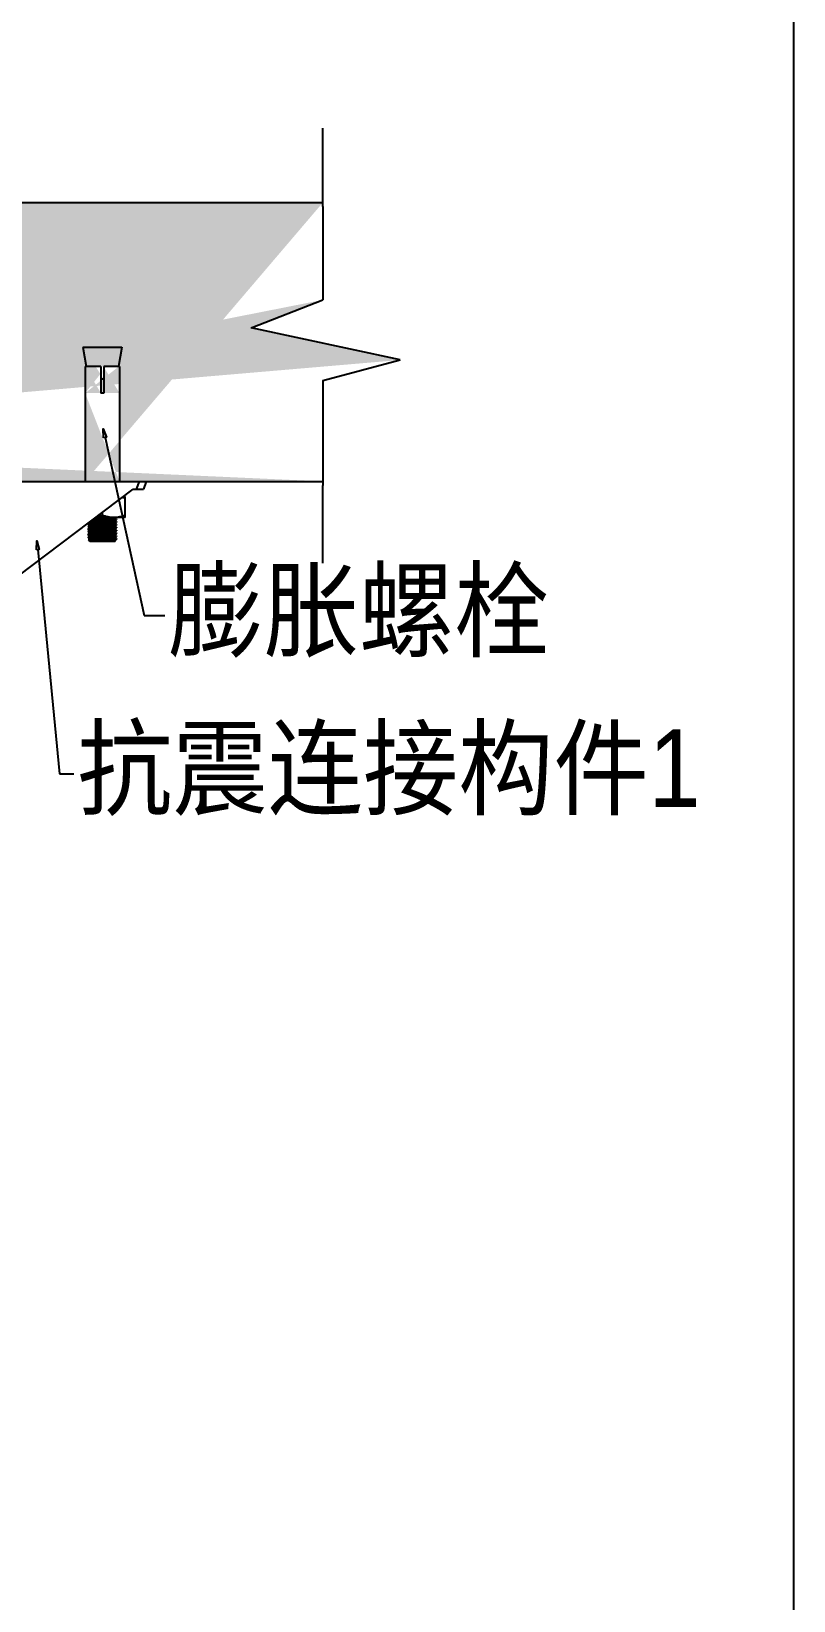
# Model space of a CAD drawing. Extents: x 69728788 to 150676229, y 20327566 to 43663798.
# Drawn here: x 75472698 to 75474663, y 20753248 to 20757295 of the extents above; entities that cross this region are included whole.
import ezdxf

# ---------------------------------------------------------------- set-up
doc = ezdxf.new("R2010")
doc.units = 0
doc.header["$LTSCALE"] = 1000
doc.header["$MEASUREMENT"] = 0
doc.layers.get('0').update_dxf_attribs({"linetype": 'CONTINUOUS'})
for name, color, linetype in [('02___PRT_ALL_AXES', 7, 'CONTINUOUS'), ('03___PRT_ALL_CURVES', 7, 'CONTINUOUS'), ('11122', 7, 'CONTINUOUS'), ('TC', 151, 'CONTINUOUS')]:
    doc.layers.add(name, color=color, linetype=linetype)
doc.styles.add('_TEL_DIM', font='SIMPLEX', dxfattribs={"width": 0.8, "height": 3.5, "bigfont": 'HZTXT'})

msp = doc.modelspace()

# ---------------------------------------------------------------- hatches: boundary and pattern name
at = {"layer": '11122'}
h = msp.add_hatch(dxfattribs=at)
h.set_pattern_fill('AR-CONC', color=256, scale=50, style=0)
h.set_pattern_definition([(50, (74975082.3, 21395942.1), (358.63009, -31.37607), [37.5, -412.5]), (355, (74975082.3, 21395942.1), (-69.37567, 376.09607), [30, -330]), (100.4514, (74975112.18, 21395939.5), (289.25469, 344.71977), [31.8701, -350.57106]), (46.1842, (74975082.3, 21396042.1), (533.62052, -82.7595), [56.25, -618.75]), (96.6356, (74975126.76, 21396035.2), (467.33135, 487.05894), [47.80514, -525.8565]), (351.1842, (74975082.3, 21396042.1), (467.33097, 487.0593), [45, -495]), (21, (74975132.3, 21396017.1), (298.45353, -201.30945), [37.5, -412.5]), (326, (74975132.3, 21396017.1), (121.65767, 362.57502), [30, -330]), (71.4514, (74975157.16, 21396000.32), (420.11131, 161.26525), [31.8701, -350.57106]), (37.5, (74975082.29, 21395942.1), (6.079928, 166.446927), [0, -326, 0, -335, 0, -331.25]), (7.5, (74975082.29, 21395942.1), (131.53477, 197.205856), [0, -191, 0, -318.5, 0, -126.25]), (327.5, (74974970.79, 21395942.1), (266.911218, -11.277436), [0, -125, 0, -390, 0, -517.5]), (317.5, (74974920.8, 21395942.1), (291.593085, 50.05249), [0, -162.5, 0, -259, 0, -367.5])])
edge = h.paths.add_edge_path()
edge.add_line((75462987.9, 20756457.5), (75462603.6, 20756540.9))
edge.add_line((75462603.6, 20756540.9), (75462788.7, 20756612.5))
edge.add_line((75462788.7, 20756404.2), (75462987.9, 20756457.5))
edge.add_line((75462788.7, 20756404.2), (75462788.7, 20756134.3))
edge.add_line((75462788.7, 20756853.4), (75462788.7, 20756612.5))
edge.add_line((75462788.7, 20756853.4), (75473449.6, 20756853.4))
edge.add_line((75462788.7, 20756134.3), (75473449.6, 20756134.3))
edge.add_line((75466885.1, 20756430.2), (75466844.5, 20756430.2))
edge.add_line((75466790.8, 20756480.3), (75466890.9, 20756480.3))
edge.add_line((75466837.2, 20756430.2), (75466796.6, 20756430.2))
edge.add_line((75466837.2, 20756398.4), (75466844.5, 20756398.4))
edge.add_line((75466796.6, 20756353.5), (75466796.4, 20756353.5))
edge.add_line((75466844.5, 20756361.9), (75466837.2, 20756361.9))
edge.add_line((75466885.2, 20756353.5), (75466885.1, 20756353.5))
edge.add_line((75466790.8, 20756480.3), (75466799.1, 20756430.2))
edge.add_line((75466890.9, 20756480.3), (75466882.6, 20756430.2))
edge.add_line((75466885.2, 20756361.9), (75466885.2, 20756134.3))
edge.add_line((75466885.1, 20756430.2), (75466885.1, 20756361.9))
edge.add_line((75466844.5, 20756430.2), (75466844.5, 20756361.9))
edge.add_line((75466837.2, 20756430.2), (75466837.2, 20756361.9))
edge.add_line((75466796.6, 20756430.2), (75466796.6, 20756361.9))
edge.add_line((75466796.4, 20756361.9), (75466796.4, 20756134.3))
edge.add_line((75466307.4, 20756480.6), (75466299.1, 20756430.5))
edge.add_line((75466307.4, 20756480.6), (75466207.2, 20756480.6))
edge.add_line((75466261, 20756430.5), (75466301.6, 20756430.5))
edge.add_line((75466213, 20756430.5), (75466253.7, 20756430.5))
edge.add_line((75466261, 20756398.6), (75466253.7, 20756398.6))
edge.add_line((75466301.6, 20756362.1), (75466301.7, 20756362.1))
edge.add_line((75466253.7, 20756362.1), (75466261, 20756362.1))
edge.add_line((75466212.9, 20756362.1), (75466213, 20756362.1))
edge.add_line((75466207.2, 20756480.6), (75466215.5, 20756430.5))
edge.add_line((75466212.9, 20756362.1), (75466212.9, 20756134.3))
edge.add_line((75466213, 20756430.5), (75466213, 20756362.1))
edge.add_line((75466253.7, 20756430.5), (75466253.7, 20756362.1))
edge.add_line((75466261, 20756430.5), (75466261, 20756362.1))
edge.add_line((75466301.6, 20756430.5), (75466301.6, 20756362.1))
edge.add_line((75466301.7, 20756362.1), (75466301.7, 20756134.3))
edge.add_line((75465727.4, 20756480.6), (75465735.8, 20756430.5))
edge.add_line((75465727.4, 20756480.6), (75465827.7, 20756480.6))
edge.add_line((75465773.9, 20756430.5), (75465733.3, 20756430.5))
edge.add_line((75465821.8, 20756430.5), (75465781.2, 20756430.5))
edge.add_line((75465773.9, 20756398.6), (75465781.2, 20756398.6))
edge.add_line((75465733.3, 20756362.1), (75465733.1, 20756362.1))
edge.add_line((75465781.2, 20756362.1), (75465773.9, 20756362.1))
edge.add_line((75465822, 20756362.1), (75465821.8, 20756362.1))
edge.add_line((75465827.7, 20756480.6), (75465819.3, 20756430.5))
edge.add_line((75465822, 20756362.1), (75465822, 20756134.3))
edge.add_line((75465821.8, 20756430.5), (75465821.8, 20756362.1))
edge.add_line((75465781.2, 20756430.5), (75465781.2, 20756362.1))
edge.add_line((75465773.9, 20756430.5), (75465773.9, 20756362.1))
edge.add_line((75465733.3, 20756430.5), (75465733.3, 20756362.1))
edge.add_line((75465733.1, 20756362.1), (75465733.1, 20756134.3))
edge.add_line((75469406.1, 20756430.2), (75469446.7, 20756430.2))
edge.add_line((75469500.5, 20756480.3), (75469400.3, 20756480.3))
edge.add_line((75469454, 20756430.2), (75469494.6, 20756430.2))
edge.add_line((75469454, 20756398.4), (75469446.7, 20756398.4))
edge.add_line((75469494.6, 20756353.5), (75469494.8, 20756353.5))
edge.add_line((75469446.7, 20756361.9), (75469454, 20756361.9))
edge.add_line((75469406, 20756353.5), (75469406.1, 20756353.5))
edge.add_line((75469500.5, 20756480.3), (75469492.1, 20756430.2))
edge.add_line((75469400.3, 20756480.3), (75469408.6, 20756430.2))
edge.add_line((75469406, 20756361.9), (75469406, 20756134.3))
edge.add_line((75469406.1, 20756430.2), (75469406.1, 20756361.9))
edge.add_line((75469446.7, 20756430.2), (75469446.7, 20756361.9))
edge.add_line((75469454, 20756430.2), (75469454, 20756361.9))
edge.add_line((75469494.6, 20756430.2), (75469494.6, 20756361.9))
edge.add_line((75469494.8, 20756361.9), (75469494.8, 20756134.3))
edge.add_line((75470564.1, 20756480.6), (75470555.7, 20756430.5))
edge.add_line((75470564.1, 20756480.6), (75470463.8, 20756480.6))
edge.add_line((75470517.6, 20756430.5), (75470558.2, 20756430.5))
edge.add_line((75470469.7, 20756430.5), (75470510.3, 20756430.5))
edge.add_line((75470517.6, 20756398.6), (75470510.3, 20756398.6))
edge.add_line((75470558.2, 20756362.1), (75470558.4, 20756362.1))
edge.add_line((75470510.3, 20756362.1), (75470517.6, 20756362.1))
edge.add_line((75470469.5, 20756362.1), (75470469.7, 20756362.1))
edge.add_line((75470463.8, 20756480.6), (75470472.2, 20756430.5))
edge.add_line((75470469.5, 20756362.1), (75470469.5, 20756134.3))
edge.add_line((75470469.7, 20756430.5), (75470469.7, 20756362.1))
edge.add_line((75470510.3, 20756430.5), (75470510.3, 20756362.1))
edge.add_line((75470517.6, 20756430.5), (75470517.6, 20756362.1))
edge.add_line((75470558.2, 20756430.5), (75470558.2, 20756362.1))
edge.add_line((75470558.4, 20756362.1), (75470558.4, 20756134.3))
edge.add_line((75469984.1, 20756480.6), (75469992.4, 20756430.5))
edge.add_line((75469984.1, 20756480.6), (75470084.3, 20756480.6))
edge.add_line((75470030.6, 20756430.5), (75469989.9, 20756430.5))
edge.add_line((75470078.5, 20756430.5), (75470037.9, 20756430.5))
edge.add_line((75470030.6, 20756398.6), (75470037.9, 20756398.6))
edge.add_line((75469989.9, 20756362.1), (75469989.8, 20756362.1))
edge.add_line((75470037.9, 20756362.1), (75470030.6, 20756362.1))
edge.add_line((75470078.6, 20756362.1), (75470078.5, 20756362.1))
edge.add_line((75470084.3, 20756480.6), (75470076, 20756430.5))
edge.add_line((75470078.6, 20756362.1), (75470078.6, 20756134.3))
edge.add_line((75470078.5, 20756430.5), (75470078.5, 20756362.1))
edge.add_line((75470037.9, 20756430.5), (75470037.9, 20756362.1))
edge.add_line((75470030.6, 20756430.5), (75470030.6, 20756362.1))
edge.add_line((75469989.9, 20756430.5), (75469989.9, 20756362.1))
edge.add_line((75469989.8, 20756362.1), (75469989.8, 20756134.3))
edge.add_line((75473648.8, 20756447.2), (75473264.5, 20756530.5))
edge.add_line((75473264.5, 20756530.5), (75473449.6, 20756602.2))
edge.add_line((75473449.6, 20756393.9), (75473648.8, 20756447.2))
edge.add_line((75473449.6, 20756393.9), (75473449.6, 20756123.9))
edge.add_line((75473449.6, 20756843.1), (75473449.6, 20756602.2))
edge.add_line((75472830.8, 20756480.1), (75472930.9, 20756480.1))
edge.add_line((75472877.2, 20756430), (75472836.6, 20756430))
edge.add_line((75472925.1, 20756430), (75472884.5, 20756430))
edge.add_line((75472877.2, 20756398.2), (75472884.5, 20756398.2))
edge.add_line((75472830.8, 20756480.1), (75472839.2, 20756430))
edge.add_line((75472925.1, 20756430), (75472925.1, 20756361.8))
edge.add_line((75472884.5, 20756430), (75472884.5, 20756361.8))
edge.add_line((75472877.2, 20756430), (75472877.2, 20756361.8))
edge.add_line((75472836.6, 20756430), (75472836.6, 20756361.8))
edge.add_line((75472930.9, 20756480.1), (75472922.6, 20756430))
edge.add_line((75472836.6, 20756361.8), (75472836.5, 20756361.8))
edge.add_line((75472884.5, 20756361.8), (75472877.2, 20756361.8))
edge.add_line((75472925.2, 20756361.8), (75472925.1, 20756361.8))
edge.add_line((75472925.2, 20756361.8), (75472925.2, 20756134.3))
edge.add_line((75472836.5, 20756361.8), (75472836.5, 20756134.3))

# ---------------------------------------------------------------- linework, layer by layer
at = {"color": 0, "linetype": 'Continuous'}
for p, q in [((75472836.6, 20756430), (75472836.6, 20756361.8)), ((75472877.2, 20756430), (75472836.6, 20756430)), ((75472877.2, 20756430), (75472877.2, 20756361.8)), ((75472884.5, 20756430), (75472884.5, 20756361.8)), ((75472925.1, 20756430), (75472884.5, 20756430)), ((75472925.1, 20756430), (75472925.1, 20756361.8)), ((75472836.5, 20756361.8), (75472836.5, 20756134.3)), ((75472836.6, 20756361.8), (75472836.5, 20756361.8)), ((75472884.5, 20756361.8), (75472877.2, 20756361.8)), ((75472925.2, 20756361.8), (75472925.1, 20756361.8)), ((75472925.2, 20756361.8), (75472925.2, 20756134.3)), ((75472573.7, 20756134.3), (75472994.2, 20756134.3)), ((75472976, 20756134.3), (75472968.2, 20756113.8)), ((75472994.2, 20756134.3), (75472986.8, 20756113.8)), ((75472960.5, 20756113.8), (75472986.7, 20756113.8)), ((75472844.5, 20756026.3), (75472844.5, 20756025.1)), ((75472844.5, 20756025), (75472844.5, 20756025.1)), ((75472844.5, 20756025.1), (75472844.5, 20756025.1)), ((75472844.5, 20756025), (75472848.4, 20756022.8)), ((75472848.4, 20756021.9), (75472844.5, 20756019.7)), ((75472844.5, 20756019.6), (75472844.5, 20756019.7)), ((75472844.5, 20756019.6), (75472844.5, 20756017.8)), ((75472844.5, 20756017.7), (75472844.5, 20756017.8)), ((75472844.5, 20756017.8), (75472844.5, 20756017.8)), ((75472844.5, 20756017.7), (75472848.4, 20756015.5)), ((75472848.4, 20756014.7), (75472844.5, 20756012.4)), ((75472844.5, 20756012.3), (75472844.5, 20756012.4)), ((75472844.5, 20756012.3), (75472844.5, 20756010.5)), ((75472844.5, 20756010.5), (75472844.5, 20756010.5)), ((75472844.5, 20756010.5), (75472848.4, 20756008.2)), ((75472844.5, 20756010.5), (75472844.5, 20756010.5)), ((75472848.4, 20756007.4), (75472844.5, 20756005.1)), ((75472844.5, 20756005.1), (75472844.5, 20756005.1)), ((75472844.5, 20756005.1), (75472844.5, 20756003.2)), ((75472844.5, 20756003.2), (75472844.5, 20756003.2)), ((75472844.5, 20756003.2), (75472848.4, 20756000.9)), ((75472844.5, 20756003.2), (75472844.5, 20756003.2)), ((75472848.4, 20756022.8), (75472848.4, 20756021.9)), ((75472848.5, 20756022), (75472848.4, 20756021.9)), ((75472848.4, 20756015.5), (75472848.4, 20756014.6)), ((75472848.5, 20756014.7), (75472848.4, 20756014.7)), ((75472848.4, 20756008.2), (75472848.4, 20756007.3)), ((75472848.5, 20756007.4), (75472848.4, 20756007.4)), ((75472848.5, 20756022), (75472848.5, 20756022)), ((75472848.5, 20756014.7), (75472848.5, 20756014.7)), ((75472863.7, 20756040.9), (75472866.9, 20756041)), ((75472913.2, 20756033.6), (75472913.3, 20756033.7)), ((75472913.2, 20756026.3), (75472913.3, 20756026.4)), ((75472913.3, 20756040.9), (75472913.4, 20756041)), ((75472913.3, 20756040.1), (75472913.3, 20756041)), ((75472917.2, 20756037.9), (75472913.3, 20756040.1)), ((75472913.3, 20756033.7), (75472917.2, 20756035.9)), ((75472913.3, 20756033.7), (75472913.3, 20756033.7)), ((75472913.3, 20756032.8), (75472913.3, 20756033.7)), ((75472917.2, 20756030.6), (75472913.3, 20756032.8)), ((75472913.3, 20756026.4), (75472917.2, 20756028.7)), ((75472913.3, 20756026.4), (75472913.3, 20756026.4)), ((75472913.3, 20756025.5), (75472913.3, 20756026.4)), ((75472917.2, 20756023.3), (75472913.3, 20756025.6)), ((75472913.3, 20756019.1), (75472917.2, 20756021.4)), ((75472913.3, 20756018.3), (75472913.3, 20756019.2)), ((75472913.3, 20756019.1), (75472913.3, 20756019.1)), ((75472917.2, 20756016), (75472913.3, 20756018.3)), ((75472913.3, 20756011.8), (75472917.2, 20756014.1)), ((75472913.3, 20756011), (75472913.3, 20756011.9)), ((75472913.3, 20756011.8), (75472913.3, 20756011.8)), ((75472917.2, 20756008.8), (75472913.3, 20756011)), ((75472913.3, 20756004.6), (75472917.2, 20756006.8)), ((75472913.3, 20756004.5), (75472913.3, 20756004.6)), ((75472913.3, 20756003.7), (75472913.3, 20756004.6)), ((75472917.2, 20756001.5), (75472913.3, 20756003.7)), ((75472917.3, 20756037.8), (75472917.2, 20756037.9)), ((75472917.2, 20756035.9), (75472917.3, 20756036)), ((75472917.2, 20756030.6), (75472917.3, 20756030.5)), ((75472917.2, 20756028.7), (75472917.3, 20756028.7)), ((75472917.3, 20756023.3), (75472917.2, 20756023.3)), ((75472917.2, 20756021.4), (75472917.3, 20756021.4)), ((75472917.3, 20756016), (75472917.2, 20756016)), ((75472917.2, 20756014.1), (75472917.3, 20756014.2)), ((75472917.3, 20756008.7), (75472917.2, 20756008.8)), ((75472917.2, 20756006.8), (75472917.3, 20756006.9)), ((75472917.3, 20756037.8), (75472917.3, 20756036)), ((75472917.3, 20756030.5), (75472917.3, 20756028.7)), ((75472917.3, 20756030.5), (75472917.3, 20756030.5)), ((75472917.3, 20756023.3), (75472917.3, 20756021.4)), ((75472917.3, 20756023.2), (75472917.3, 20756023.3)), ((75472917.3, 20756016), (75472917.3, 20756014.2)), ((75472917.3, 20756016), (75472917.3, 20756016)), ((75472917.3, 20756008.7), (75472917.3, 20756006.9)), ((75472917.3, 20756008.7), (75472917.3, 20756008.7)), ((75472848.4, 20756000.1), (75472844.5, 20755997.8)), ((75472844.5, 20755997.8), (75472844.5, 20755997.8)), ((75472844.5, 20755997.8), (75472844.5, 20755996)), ((75472844.5, 20755995.9), (75472844.5, 20755996)), ((75472844.5, 20755996), (75472844.5, 20755996)), ((75472844.5, 20755995.9), (75472848.4, 20755993.7)), ((75472848.4, 20755992.8), (75472844.5, 20755990.6)), ((75472844.5, 20755990.5), (75472844.5, 20755990.6)), ((75472844.5, 20755990.5), (75472844.5, 20755988.7)), ((75472844.5, 20755988.6), (75472844.5, 20755988.7)), ((75472844.5, 20755988.7), (75472844.5, 20755988.7)), ((75472844.5, 20755988.6), (75472848.4, 20755986.4)), ((75472845.1, 20755983.6), (75472845, 20755983.6)), ((75472849, 20755979.6), (75472845, 20755983.6)), ((75472848.4, 20755985.5), (75472845.1, 20755983.6)), ((75472848.4, 20756001), (75472848.4, 20756000.1)), ((75472848.5, 20756000.1), (75472848.4, 20756000.1)), ((75472848.4, 20755993.7), (75472848.4, 20755992.8)), ((75472848.5, 20755992.8), (75472848.4, 20755992.8)), ((75472848.4, 20755986.4), (75472848.4, 20755985.5)), ((75472848.5, 20755985.6), (75472848.4, 20755985.5)), ((75472848.5, 20756000.1), (75472848.5, 20756000.1)), ((75472848.5, 20755992.8), (75472848.6, 20755992.9)), ((75472912.7, 20755979.6), (75472849, 20755979.6)), ((75472906.6, 20755984.1), (75472855.1, 20755984.1)), ((75472885.2, 20755980.2), (75472861.2, 20755980.2)), ((75472912.7, 20755979.6), (75472914.4, 20755981.2)), ((75472913.1, 20755997.2), (75472913.3, 20755997.3)), ((75472913.2, 20755989.9), (75472913.3, 20755990)), ((75472913.3, 20755997.3), (75472917.2, 20755999.5)), ((75472913.3, 20755997.3), (75472913.3, 20755997.3)), ((75472913.3, 20755996.4), (75472913.3, 20755997.3)), ((75472917.2, 20755994.2), (75472913.3, 20755996.4)), ((75472913.3, 20755990), (75472917.2, 20755992.3)), ((75472913.3, 20755990), (75472913.3, 20755990)), ((75472913.3, 20755989.1), (75472913.3, 20755990)), ((75472917.2, 20755986.9), (75472913.3, 20755989.2)), ((75472913.3, 20755982.7), (75472917.2, 20755985)), ((75472913.3, 20755981.9), (75472913.3, 20755982.8)), ((75472913.3, 20755982.7), (75472913.3, 20755982.7)), ((75472914.4, 20755981.3), (75472913.3, 20755981.9)), ((75472914.4, 20755981.3), (75472914.4, 20755981.2)), ((75472917.3, 20756001.4), (75472917.2, 20756001.5)), ((75472917.2, 20755999.5), (75472917.3, 20755999.6)), ((75472917.3, 20755994.1), (75472917.2, 20755994.2)), ((75472917.2, 20755992.3), (75472917.3, 20755992.3)), ((75472917.3, 20755986.9), (75472917.2, 20755986.9)), ((75472917.3, 20755985), (75472917.2, 20755985)), ((75472917.3, 20756001.4), (75472917.3, 20755999.6)), ((75472917.3, 20756001.4), (75472917.3, 20756001.4)), ((75472917.3, 20755994.1), (75472917.3, 20755992.3)), ((75472917.3, 20755994.1), (75472917.3, 20755994.1))]:
    msp.add_line(p, q, dxfattribs=at)
at = {"color": 7, "linetype": 'Continuous'}
msp.add_line((75472664.8, 20755890.9), (75472960.5, 20756113.8), dxfattribs=at)
at = {"color": 0}
for points in [[(75473449.6, 20756843.1), (75473449.6, 20757045.4)], [(75473449.6, 20756843.1), (75473449.6, 20756602.2)], [(75473264.5, 20756530.5), (75473449.6, 20756602.2)], [(75473648.8, 20756447.2), (75473264.5, 20756530.5)], [(75473449.6, 20756393.9), (75473648.8, 20756447.2)], [(75473449.6, 20756393.9), (75473449.6, 20756123.9)], [(75473449.6, 20755923.7), (75473449.6, 20756123.9)]]:
    msp.add_lwpolyline(points, dxfattribs=at)
at = {"color": 4}
for points in [[(75472884.2, 20756246.9), (75472883.1, 20756269.8), (75472891.6, 20756248.5)], [(75472710.8, 20755958), (75472712.3, 20755980.8), (75472718.2, 20755958.7)]]:
    msp.add_lwpolyline(points, close=True, dxfattribs=at)
for points in [[(75472887.9, 20756247.7), (75472988.4, 20755788.6)], [(75472714.5, 20755958.3), (75472770.5, 20755380.4)]]:
    msp.add_lwpolyline(points, dxfattribs=at)
at = {"color": 4, "extrusion": (0, 1, 0)}
for points, elevation in [([(-75472988.4, 0), (-75473042.1, 0)], 20755788.6), ([(-75472770.5, 0), (-75472807.1, 0)], 20755380.4)]:
    msp.add_lwpolyline(points, dxfattribs=dict(at, elevation=elevation))
at = {"color": 0, "linetype": 'Continuous'}
for points, knots in [([(75472844.5, 20756025.1), (75472844.5, 20756025.2), (75472844.8, 20756025.2), (75472845.3, 20756025.3), (75472846.2, 20756025.4), (75472847.3, 20756025.5), (75472848.8, 20756025.7), (75472851.4, 20756025.8), (75472855.3, 20756026), (75472860.6, 20756026.2), (75472866.6, 20756026.4), (75472873.2, 20756026.7), (75472880, 20756026.9), (75472886.9, 20756027.1), (75472893.6, 20756027.3), (75472899.8, 20756027.5), (75472905.3, 20756027.7), (75472909.9, 20756028), (75472913.1, 20756028.1), (75472915, 20756028.3), (75472916, 20756028.4), (75472916.7, 20756028.5), (75472917.1, 20756028.6), (75472917.2, 20756028.7)], [0, 0, 0, 0, 0.003126, 0.010599, 0.022538, 0.038861, 0.059436, 0.084071, 0.144605, 0.218244, 0.302282, 0.393624, 0.488903, 0.58461, 0.677217, 0.763313, 0.839726, 0.903646, 0.952726, 0.971121, 0.98519, 0.994822, 1, 1, 1, 1]), ([(75472844.5, 20756019.7), (75472844.6, 20756019.7), (75472845, 20756019.8), (75472845.7, 20756019.9), (75472846.7, 20756020), (75472848.7, 20756020.2), (75472851.9, 20756020.4), (75472856.5, 20756020.6), (75472862, 20756020.8), (75472868.1, 20756021), (75472874.8, 20756021.2), (75472881.7, 20756021.5), (75472888.6, 20756021.7), (75472895.1, 20756021.9), (75472901.2, 20756022.1), (75472906.5, 20756022.3), (75472910.3, 20756022.5), (75472912.9, 20756022.7), (75472914.4, 20756022.8), (75472915.6, 20756022.9), (75472916.4, 20756023), (75472916.9, 20756023.1), (75472917.2, 20756023.2), (75472917.3, 20756023.2)], [0, 0, 0, 0, 0.005178, 0.014811, 0.028881, 0.047278, 0.096363, 0.160283, 0.236695, 0.322794, 0.415405, 0.51111, 0.606386, 0.697723, 0.78176, 0.855398, 0.915929, 0.940564, 0.961139, 0.977461, 0.9894, 0.996873, 1, 1, 1, 1]), ([(75472844.5, 20756017.8), (75472844.5, 20756017.9), (75472844.8, 20756017.9), (75472845.3, 20756018.1), (75472846.2, 20756018.2), (75472847.3, 20756018.3), (75472848.8, 20756018.4), (75472851.4, 20756018.5), (75472855.3, 20756018.7), (75472860.6, 20756018.9), (75472866.6, 20756019.2), (75472873.2, 20756019.4), (75472880, 20756019.6), (75472886.9, 20756019.8), (75472893.6, 20756020), (75472899.8, 20756020.2), (75472905.3, 20756020.5), (75472909.9, 20756020.7), (75472913.1, 20756020.9), (75472915, 20756021), (75472916, 20756021.1), (75472916.7, 20756021.2), (75472917.1, 20756021.3), (75472917.2, 20756021.4)], [0, 0, 0, 0, 0.003126, 0.010599, 0.022538, 0.038861, 0.059436, 0.084071, 0.144605, 0.218244, 0.302282, 0.393624, 0.488903, 0.58461, 0.677217, 0.763313, 0.839726, 0.903646, 0.952726, 0.971121, 0.98519, 0.994822, 1, 1, 1, 1]), ([(75472844.5, 20756012.4), (75472844.6, 20756012.5), (75472845, 20756012.5), (75472845.7, 20756012.6), (75472846.7, 20756012.8), (75472848.7, 20756012.9), (75472851.9, 20756013.1), (75472856.5, 20756013.3), (75472862, 20756013.5), (75472868.1, 20756013.7), (75472874.8, 20756014), (75472881.7, 20756014.2), (75472888.6, 20756014.4), (75472895.1, 20756014.6), (75472901.2, 20756014.8), (75472906.5, 20756015.1), (75472910.3, 20756015.2), (75472912.9, 20756015.4), (75472914.4, 20756015.5), (75472915.6, 20756015.6), (75472916.4, 20756015.7), (75472916.9, 20756015.8), (75472917.2, 20756015.9), (75472917.3, 20756016)], [0, 0, 0, 0, 0.005177, 0.014809, 0.028877, 0.047271, 0.096349, 0.160265, 0.236676, 0.322771, 0.415375, 0.511078, 0.606358, 0.697705, 0.781748, 0.855387, 0.915922, 0.94056, 0.961137, 0.977461, 0.989401, 0.996874, 1, 1, 1, 1]), ([(75472844.5, 20756010.5), (75472844.5, 20756010.6), (75472844.9, 20756010.7), (75472845.6, 20756010.8), (75472846.8, 20756010.9), (75472848.5, 20756011.1), (75472850.5, 20756011.2), (75472853, 20756011.3), (75472855.8, 20756011.5), (75472860.2, 20756011.6), (75472866.2, 20756011.9), (75472874, 20756012.1), (75472882.1, 20756012.4), (75472887.6, 20756012.6), (75472890.3, 20756012.6)], [0, 0, 0, 0, 0.006601, 0.023009, 0.049324, 0.085264, 0.130377, 0.184092, 0.245718, 0.314454, 0.469632, 0.641612, 0.82149, 1, 1, 1, 1]), ([(75472844.5, 20756005.1), (75472844.7, 20756005.2), (75472845.1, 20756005.3), (75472846, 20756005.4), (75472847.3, 20756005.5), (75472849.9, 20756005.7), (75472854, 20756005.9), (75472859.9, 20756006.2), (75472866.8, 20756006.4), (75472874.4, 20756006.7), (75472882.3, 20756006.9), (75472887.6, 20756007.1), (75472890.3, 20756007.2)], [0, 0, 0, 0, 0.010136, 0.029737, 0.058686, 0.096671, 0.197792, 0.328178, 0.481455, 0.650107, 0.825821, 1, 1, 1, 1]), ([(75472844.5, 20756003.2), (75472844.5, 20756003.3), (75472844.8, 20756003.4), (75472845.3, 20756003.5), (75472846.2, 20756003.6), (75472847.3, 20756003.7), (75472848.8, 20756003.8), (75472851.4, 20756004), (75472855.3, 20756004.2), (75472860.6, 20756004.4), (75472866.6, 20756004.6), (75472873.2, 20756004.8), (75472880, 20756005), (75472886.9, 20756005.3), (75472893.6, 20756005.5), (75472899.8, 20756005.7), (75472905.3, 20756005.9), (75472909.9, 20756006.1), (75472913.1, 20756006.3), (75472915, 20756006.5), (75472916, 20756006.6), (75472916.7, 20756006.7), (75472917.1, 20756006.8), (75472917.2, 20756006.8)], [0, 0, 0, 0, 0.003126, 0.010599, 0.022538, 0.038861, 0.059436, 0.084071, 0.144605, 0.218244, 0.302282, 0.393624, 0.488903, 0.58461, 0.677217, 0.763313, 0.839726, 0.903646, 0.952726, 0.971121, 0.98519, 0.994822, 1, 1, 1, 1]), ([(75472845.5, 20756027.2), (75472847.2, 20756027.4), (75472852.1, 20756027.7), (75472860.9, 20756028.1), (75472872.3, 20756028.4), (75472882.7, 20756028.8), (75472891.3, 20756029.1), (75472897.3, 20756029.3), (75472902.8, 20756029.5), (75472907.6, 20756029.7), (75472911.1, 20756029.8), (75472913.4, 20756030), (75472914.7, 20756030.1), (75472915.7, 20756030.2), (75472916.5, 20756030.3), (75472917, 20756030.4), (75472917.2, 20756030.5), (75472917.3, 20756030.5)], [0, 0, 0, 0, 0.073815, 0.201898, 0.367708, 0.549733, 0.639457, 0.724387, 0.801743, 0.868996, 0.923959, 0.946257, 0.96485, 0.979587, 0.990367, 0.997127, 1, 1, 1, 1]), ([(75472848.4, 20756022.8), (75472848.4, 20756022.9), (75472848.7, 20756023), (75472849.1, 20756023), (75472849.8, 20756023.2), (75472850.8, 20756023.3), (75472852.1, 20756023.4), (75472854.3, 20756023.5), (75472857.6, 20756023.7), (75472862.2, 20756023.9), (75472867.5, 20756024.1), (75472873.2, 20756024.4), (75472879.3, 20756024.6), (75472885.3, 20756024.8), (75472891.3, 20756025), (75472896.8, 20756025.2), (75472901.8, 20756025.4), (75472906, 20756025.6), (75472909.3, 20756025.8), (75472911.6, 20756026.1), (75472912.8, 20756026.2), (75472913.2, 20756026.3)], [0, 0, 0, 0, 0.002822, 0.009786, 0.021097, 0.03671, 0.056491, 0.080278, 0.138977, 0.210714, 0.292913, 0.382619, 0.476605, 0.571489, 0.663855, 0.750379, 0.827951, 0.893783, 0.945517, 0.981317, 1, 1, 1, 1]), ([(75472848.4, 20756015.5), (75472848.4, 20756015.6), (75472848.7, 20756015.7), (75472849, 20756015.8), (75472849.7, 20756015.9), (75472850.7, 20756016), (75472851.9, 20756016.1), (75472854, 20756016.2), (75472857.2, 20756016.4), (75472861.6, 20756016.6), (75472866.7, 20756016.8), (75472872.2, 20756017), (75472880, 20756017.3), (75472889.5, 20756017.7), (75472898.5, 20756018), (75472904.8, 20756018.3), (75472908.3, 20756018.5), (75472910.9, 20756018.7), (75472912.3, 20756018.9), (75472912.8, 20756019)], [0, 0, 0, 0, 0.002728, 0.009396, 0.020229, 0.035178, 0.054131, 0.076936, 0.133296, 0.202345, 0.281727, 0.368726, 0.460365, 0.644957, 0.810434, 0.878797, 0.934346, 0.975195, 1, 1, 1, 1]), ([(75472848.4, 20756008.2), (75472848.4, 20756008.3), (75472848.8, 20756008.4), (75472849.3, 20756008.5), (75472850.4, 20756008.7), (75472851.9, 20756008.8), (75472853.7, 20756008.9), (75472856.8, 20756009.1), (75472861.4, 20756009.3), (75472867.7, 20756009.6), (75472874.6, 20756009.8), (75472881.9, 20756010.1), (75472886.8, 20756010.3), (75472889.3, 20756010.4)], [0, 0, 0, 0, 0.006118, 0.021964, 0.047786, 0.083336, 0.128162, 0.181703, 0.312019, 0.467511, 0.640081, 0.82071, 1, 1, 1, 1]), ([(75472848.4, 20756001), (75472848.4, 20756001), (75472848.7, 20756001.1), (75472849.1, 20756001.2), (75472849.8, 20756001.3), (75472850.8, 20756001.4), (75472852.1, 20756001.5), (75472854.2, 20756001.7), (75472857.6, 20756001.9), (75472862.1, 20756002.1), (75472867.4, 20756002.3), (75472873.1, 20756002.5), (75472879.1, 20756002.7), (75472885.1, 20756002.9), (75472891, 20756003.2), (75472896.6, 20756003.4), (75472901.6, 20756003.6), (75472905.8, 20756003.8), (75472909.2, 20756004), (75472911.5, 20756004.2), (75472912.7, 20756004.3), (75472913.1, 20756004.5)], [0, 0, 0, 0, 0.002806, 0.009719, 0.020947, 0.036446, 0.056084, 0.079703, 0.137999, 0.209274, 0.290989, 0.380232, 0.473817, 0.568404, 0.660616, 0.747163, 0.824957, 0.891226, 0.943615, 0.980278, 1, 1, 1, 1]), ([(75472848.5, 20756029.2), (75472848.5, 20756029.3), (75472848.6, 20756029.3), (75472848.7, 20756029.3), (75472848.8, 20756029.3)], [0, 0, 0, 0, 0.181448, 1, 1, 1, 1]), ([(75472848.5, 20756022), (75472848.8, 20756022.1), (75472850, 20756022.2), (75472852.2, 20756022.5), (75472855.4, 20756022.7), (75472859.6, 20756022.9), (75472864.6, 20756023.1), (75472870.1, 20756023.3), (75472876, 20756023.5), (75472882.2, 20756023.8), (75472888.2, 20756024), (75472894, 20756024.2), (75472899.3, 20756024.4), (75472904, 20756024.6), (75472907.4, 20756024.8), (75472909.6, 20756025), (75472910.9, 20756025.1), (75472911.9, 20756025.2), (75472912.7, 20756025.3), (75472913.1, 20756025.4), (75472913.3, 20756025.5), (75472913.3, 20756025.5)], [0, 0, 0, 0, 0.017078, 0.05154, 0.102255, 0.167406, 0.244629, 0.331116, 0.423717, 0.519059, 0.613667, 0.704094, 0.787045, 0.8595, 0.918826, 0.942874, 0.962879, 0.978668, 0.990109, 0.997152, 1, 1, 1, 1]), ([(75472848.5, 20756014.7), (75472848.9, 20756014.9), (75472850.1, 20756015), (75472852.3, 20756015.2), (75472855.7, 20756015.4), (75472859.9, 20756015.6), (75472864.8, 20756015.8), (75472870.4, 20756016.1), (75472876.3, 20756016.3), (75472882.4, 20756016.5), (75472888.4, 20756016.7), (75472894.2, 20756016.9), (75472899.5, 20756017.1), (75472904.1, 20756017.4), (75472907.4, 20756017.5), (75472909.6, 20756017.7), (75472910.9, 20756017.8), (75472911.9, 20756017.9), (75472912.7, 20756018), (75472913.1, 20756018.1), (75472913.3, 20756018.2), (75472913.3, 20756018.3)], [0, 0, 0, 0, 0.018292, 0.053767, 0.105252, 0.170919, 0.248407, 0.334924, 0.427348, 0.522343, 0.61648, 0.70636, 0.788741, 0.860653, 0.919505, 0.943352, 0.963192, 0.978843, 0.99019, 0.997168, 1, 1, 1, 1]), ([(75472848.5, 20756007.4), (75472848.6, 20756007.5), (75472849, 20756007.6), (75472849.8, 20756007.7), (75472851, 20756007.8), (75472853.3, 20756008), (75472857, 20756008.2), (75472862.2, 20756008.5), (75472868.4, 20756008.7), (75472877.5, 20756009), (75472884.5, 20756009.3), (75472889.3, 20756009.5)], [0, 0, 0, 0, 0.010729, 0.030814, 0.060149, 0.09842, 0.19985, 0.330222, 0.483203, 0.651347, 1, 1, 1, 1]), ([(75472848.5, 20756000.1), (75472848.9, 20756000.3), (75472850, 20756000.4), (75472852.2, 20756000.6), (75472855.5, 20756000.8), (75472859.6, 20756001.1), (75472864.6, 20756001.3), (75472870.1, 20756001.5), (75472876.1, 20756001.7), (75472882.2, 20756001.9), (75472888.2, 20756002.1), (75472894, 20756002.4), (75472899.4, 20756002.6), (75472904, 20756002.8), (75472907.4, 20756003), (75472909.6, 20756003.1), (75472910.9, 20756003.2), (75472911.9, 20756003.3), (75472912.7, 20756003.5), (75472913.1, 20756003.5), (75472913.3, 20756003.6), (75472913.3, 20756003.7)], [0, 0, 0, 0, 0.017226, 0.051811, 0.102621, 0.167835, 0.245091, 0.331582, 0.424161, 0.519461, 0.614011, 0.704371, 0.787253, 0.859642, 0.918909, 0.942933, 0.962918, 0.97869, 0.990119, 0.997154, 1, 1, 1, 1]), ([(75472848.8, 20756029.3), (75472849.2, 20756029.5), (75472850.6, 20756029.6), (75472853.1, 20756029.8), (75472856.5, 20756030), (75472862.7, 20756030.3), (75472871.7, 20756030.7), (75472881.3, 20756031), (75472889.2, 20756031.3), (75472894.8, 20756031.5), (75472899.9, 20756031.7), (75472904.4, 20756031.9), (75472907.6, 20756032.1), (75472909.8, 20756032.3), (75472911, 20756032.4), (75472912, 20756032.5), (75472912.7, 20756032.6), (75472913.1, 20756032.7), (75472913.3, 20756032.8), (75472913.3, 20756032.8)], [0, 0, 0, 0, 0.022796, 0.061997, 0.116305, 0.183849, 0.348888, 0.534354, 0.626759, 0.714641, 0.794938, 0.86486, 0.921979, 0.945104, 0.964325, 0.97949, 0.990477, 0.997241, 1, 1, 1, 1]), ([(75472849.7, 20756030.4), (75472851.3, 20756030.6), (75472855.7, 20756030.9), (75472863.4, 20756031.3), (75472873.2, 20756031.6), (75472883.9, 20756032), (75472892.8, 20756032.3), (75472899.4, 20756032.6), (75472903.7, 20756032.8), (75472907.2, 20756033), (75472910, 20756033.2), (75472911.9, 20756033.4), (75472912.9, 20756033.5), (75472913.2, 20756033.6)], [0, 0, 0, 0, 0.077845, 0.204483, 0.364985, 0.540358, 0.70984, 0.786006, 0.853367, 0.909918, 0.953983, 0.984276, 1, 1, 1, 1]), ([(75472853.4, 20756033.2), (75472856.2, 20756033.3), (75472862.2, 20756033.6), (75472871.7, 20756033.9), (75472882.1, 20756034.2), (75472892.4, 20756034.5), (75472900.4, 20756034.8), (75472906.2, 20756035.1), (75472909.7, 20756035.2), (75472912.6, 20756035.4), (75472914.8, 20756035.5), (75472916.2, 20756035.7), (75472917, 20756035.8), (75472917.2, 20756035.9)], [0, 0, 0, 0, 0.128161, 0.282558, 0.449765, 0.615242, 0.764597, 0.829085, 0.884847, 0.930673, 0.965573, 0.988812, 1, 1, 1, 1]), ([(75472856.1, 20756035.1), (75472859, 20756035.3), (75472865.2, 20756035.5), (75472874.9, 20756035.8), (75472885.1, 20756036.1), (75472893.6, 20756036.4), (75472899.9, 20756036.6), (75472904.2, 20756036.8), (75472907.9, 20756037), (75472911.1, 20756037.1), (75472913.6, 20756037.3), (75472915.3, 20756037.4), (75472916.3, 20756037.6), (75472916.8, 20756037.6), (75472917.1, 20756037.7), (75472917.3, 20756037.8), (75472917.3, 20756037.8)], [0, 0, 0, 0, 0.141322, 0.304623, 0.476266, 0.641936, 0.718164, 0.787819, 0.849445, 0.901754, 0.943654, 0.974283, 0.985176, 0.993055, 0.997923, 1, 1, 1, 1]), ([(75472859.1, 20756037.4), (75472861.7, 20756037.5), (75472867.2, 20756037.8), (75472875.9, 20756038.1), (75472885, 20756038.4), (75472892.4, 20756038.7), (75472898.1, 20756038.9), (75472901.8, 20756039.1), (75472905.1, 20756039.2), (75472907.9, 20756039.4), (75472910.1, 20756039.6), (75472911.6, 20756039.7), (75472912.5, 20756039.8), (75472912.9, 20756039.9), (75472913.2, 20756040), (75472913.3, 20756040.1), (75472913.3, 20756040.1)], [0, 0, 0, 0, 0.142688, 0.306603, 0.478257, 0.643515, 0.719446, 0.78878, 0.850087, 0.902108, 0.943767, 0.974229, 0.985073, 0.992932, 0.997817, 1, 1, 1, 1]), ([(75472860.4, 20756038.4), (75472864.9, 20756038.6), (75472874.5, 20756039), (75472888.5, 20756039.4), (75472900.9, 20756039.9), (75472908.2, 20756040.3), (75472911.1, 20756040.6)], [0, 0, 0, 0, 0.268738, 0.566666, 0.829339, 1, 1, 1, 1]), ([(75472889.3, 20756010.4), (75472892.3, 20756010.5), (75472896.7, 20756010.6), (75472902.3, 20756010.9), (75472905.8, 20756011.1), (75472908.6, 20756011.3), (75472910.9, 20756011.4), (75472912.3, 20756011.6), (75472913.1, 20756011.7), (75472913.3, 20756011.8)], [0, 0, 0, 0, 0.383271, 0.550494, 0.695962, 0.816125, 0.908113, 0.969792, 1, 1, 1, 1]), ([(75472889.3, 20756009.5), (75472890.9, 20756009.5), (75472894.1, 20756009.6), (75472898.7, 20756009.8), (75472902.9, 20756010), (75472906.4, 20756010.2), (75472909.2, 20756010.4), (75472911.2, 20756010.5), (75472912.3, 20756010.7), (75472912.8, 20756010.8), (75472913.1, 20756010.8), (75472913.3, 20756010.9), (75472913.3, 20756011)], [0, 0, 0, 0, 0.206919, 0.39913, 0.571332, 0.719058, 0.838342, 0.926054, 0.957353, 0.980013, 0.994032, 1, 1, 1, 1]), ([(75472890.3, 20756012.6), (75472893.7, 20756012.8), (75472898.7, 20756012.9), (75472905, 20756013.2), (75472908.9, 20756013.3), (75472912.1, 20756013.5), (75472914.6, 20756013.7), (75472916.1, 20756013.9), (75472917, 20756014), (75472917.2, 20756014.1)], [0, 0, 0, 0, 0.385057, 0.552883, 0.698628, 0.818729, 0.910275, 0.971094, 1, 1, 1, 1]), ([(75472890.3, 20756007.2), (75472892.1, 20756007.2), (75472895.7, 20756007.4), (75472900.8, 20756007.5), (75472905.4, 20756007.7), (75472909.4, 20756007.9), (75472912.2, 20756008.1), (75472914.1, 20756008.2), (75472915.2, 20756008.3), (75472916, 20756008.4), (75472916.7, 20756008.5), (75472917, 20756008.6), (75472917.2, 20756008.6), (75472917.3, 20756008.7)], [0, 0, 0, 0, 0.205786, 0.397024, 0.568602, 0.716064, 0.835524, 0.883754, 0.923882, 0.95566, 0.978916, 0.993574, 1, 1, 1, 1]), ([(75472911.1, 20756040.6), (75472911.3, 20756040.6), (75472911.9, 20756040.7), (75472912.5, 20756040.7), (75472912.9, 20756040.8)], [0, 0, 0, 0, 0.320782, 1, 1, 1, 1]), ([(75472912.8, 20756019), (75472912.9, 20756019), (75472913, 20756019), (75472913.2, 20756019), (75472913.3, 20756019.1)], [0, 0, 0, 0, 0.332014, 1, 1, 1, 1]), ([(75472912.9, 20756040.8), (75472912.9, 20756040.8), (75472913.1, 20756040.9), (75472913.2, 20756040.9), (75472913.3, 20756040.9)], [0, 0, 0, 0, 0.326384, 1, 1, 1, 1]), ([(75472913.1, 20756004.5), (75472913.1, 20756004.5), (75472913.2, 20756004.5), (75472913.2, 20756004.5), (75472913.3, 20756004.5)], [0, 0, 0, 0, 0.561828, 1, 1, 1, 1]), ([(75472844.5, 20755997.8), (75472844.6, 20755997.9), (75472845, 20755998), (75472845.7, 20755998.1), (75472846.7, 20755998.2), (75472848.7, 20755998.4), (75472851.9, 20755998.5), (75472856.5, 20755998.8), (75472862, 20755999), (75472868.1, 20755999.2), (75472874.8, 20755999.4), (75472881.7, 20755999.6), (75472888.6, 20755999.8), (75472895.1, 20756000.1), (75472901.2, 20756000.3), (75472906.5, 20756000.5), (75472910.3, 20756000.7), (75472912.9, 20756000.8), (75472914.4, 20756001), (75472915.6, 20756001.1), (75472916.4, 20756001.2), (75472916.9, 20756001.3), (75472917.2, 20756001.3), (75472917.3, 20756001.4)], [0, 0, 0, 0, 0.005177, 0.014809, 0.028877, 0.047271, 0.096349, 0.160265, 0.236675, 0.322771, 0.415375, 0.511077, 0.606357, 0.697705, 0.781748, 0.855387, 0.915922, 0.94056, 0.961137, 0.977461, 0.989401, 0.996874, 1, 1, 1, 1]), ([(75472844.5, 20755996), (75472844.5, 20755996), (75472844.8, 20755996.1), (75472845.3, 20755996.2), (75472846.2, 20755996.3), (75472847.3, 20755996.4), (75472848.8, 20755996.5), (75472851.4, 20755996.7), (75472855.3, 20755996.9), (75472860.6, 20755997.1), (75472866.6, 20755997.3), (75472873.2, 20755997.5), (75472880, 20755997.8), (75472886.9, 20755998), (75472893.6, 20755998.2), (75472899.8, 20755998.4), (75472905.3, 20755998.6), (75472909.9, 20755998.8), (75472913.1, 20755999), (75472915, 20755999.2), (75472916, 20755999.3), (75472916.7, 20755999.4), (75472917.1, 20755999.5), (75472917.2, 20755999.5)], [0, 0, 0, 0, 0.003126, 0.010599, 0.022538, 0.038861, 0.059436, 0.084071, 0.144605, 0.218244, 0.302282, 0.393624, 0.488903, 0.58461, 0.677217, 0.763313, 0.839726, 0.903646, 0.952726, 0.971121, 0.98519, 0.994822, 1, 1, 1, 1]), ([(75472844.5, 20755990.6), (75472844.6, 20755990.6), (75472845, 20755990.7), (75472845.7, 20755990.8), (75472846.7, 20755990.9), (75472848.7, 20755991.1), (75472851.9, 20755991.3), (75472856.5, 20755991.5), (75472862, 20755991.7), (75472868.1, 20755991.9), (75472874.8, 20755992.1), (75472881.7, 20755992.3), (75472888.6, 20755992.6), (75472895.1, 20755992.8), (75472901.2, 20755993), (75472906.5, 20755993.2), (75472910.3, 20755993.4), (75472912.9, 20755993.6), (75472914.4, 20755993.7), (75472915.6, 20755993.8), (75472916.4, 20755993.9), (75472916.9, 20755994), (75472917.2, 20755994.1), (75472917.3, 20755994.1)], [0, 0, 0, 0, 0.005178, 0.014811, 0.028881, 0.047278, 0.096362, 0.160282, 0.236694, 0.322794, 0.415406, 0.511111, 0.606386, 0.697724, 0.781761, 0.855399, 0.91593, 0.940565, 0.961139, 0.977461, 0.9894, 0.996873, 1, 1, 1, 1]), ([(75472844.5, 20755988.7), (75472844.5, 20755988.8), (75472844.8, 20755988.8), (75472845.3, 20755988.9), (75472846.2, 20755989), (75472847.3, 20755989.1), (75472848.8, 20755989.3), (75472851.4, 20755989.4), (75472855.3, 20755989.6), (75472860.6, 20755989.8), (75472866.6, 20755990), (75472873.2, 20755990.3), (75472880, 20755990.5), (75472886.9, 20755990.7), (75472893.6, 20755990.9), (75472899.8, 20755991.1), (75472905.3, 20755991.3), (75472909.9, 20755991.6), (75472913.1, 20755991.7), (75472915, 20755991.9), (75472916, 20755992), (75472916.7, 20755992.1), (75472917.1, 20755992.2), (75472917.2, 20755992.3)], [0, 0, 0, 0, 0.003126, 0.010599, 0.022538, 0.038861, 0.059436, 0.084071, 0.144605, 0.218244, 0.302282, 0.393624, 0.488903, 0.58461, 0.677217, 0.763313, 0.839726, 0.903646, 0.952726, 0.971121, 0.98519, 0.994822, 1, 1, 1, 1]), ([(75472855.1, 20755984.1), (75472853.8, 20755984.1), (75472851.4, 20755984), (75472848.6, 20755983.9), (75472846.8, 20755983.8), (75472846, 20755983.7), (75472845.4, 20755983.7), (75472845.1, 20755983.6), (75472845.1, 20755983.6)], [0, 0, 0, 0, 0.407525, 0.716391, 0.830353, 0.916017, 0.972641, 1, 1, 1, 1]), ([(75472848.4, 20755993.7), (75472848.4, 20755993.7), (75472848.7, 20755993.8), (75472849.1, 20755993.9), (75472849.8, 20755994), (75472850.8, 20755994.1), (75472852.1, 20755994.2), (75472854.3, 20755994.4), (75472857.6, 20755994.6), (75472862.2, 20755994.8), (75472867.5, 20755995), (75472873.2, 20755995.2), (75472879.2, 20755995.4), (75472885.3, 20755995.7), (75472891.2, 20755995.9), (75472896.7, 20755996.1), (75472901.7, 20755996.3), (75472905.9, 20755996.5), (75472909.3, 20755996.7), (75472911.6, 20755996.9), (75472912.8, 20755997.1), (75472913.1, 20755997.2)], [0, 0, 0, 0, 0.002822, 0.009768, 0.021062, 0.036642, 0.056389, 0.08013, 0.138727, 0.210344, 0.292418, 0.382004, 0.475887, 0.570694, 0.663021, 0.749552, 0.827181, 0.893126, 0.945027, 0.98105, 1, 1, 1, 1]), ([(75472848.4, 20755986.4), (75472848.4, 20755986.5), (75472848.7, 20755986.6), (75472849.1, 20755986.6), (75472849.8, 20755986.8), (75472850.8, 20755986.9), (75472852.1, 20755987), (75472854.4, 20755987.1), (75472857.7, 20755987.3), (75472862.4, 20755987.5), (75472867.7, 20755987.7), (75472873.5, 20755988), (75472879.5, 20755988.2), (75472885.6, 20755988.4), (75472891.6, 20755988.6), (75472897.1, 20755988.8), (75472902.1, 20755989), (75472906.2, 20755989.3), (75472909.5, 20755989.5), (75472911.7, 20755989.7), (75472912.9, 20755989.8), (75472913.2, 20755989.9)], [0, 0, 0, 0, 0.002844, 0.00987, 0.021287, 0.037039, 0.057002, 0.080997, 0.1402, 0.212515, 0.295319, 0.385604, 0.48009, 0.575342, 0.667898, 0.754393, 0.831685, 0.89697, 0.947885, 0.982609, 1, 1, 1, 1]), ([(75472848.6, 20755992.9), (75472848.9, 20755993), (75472850.1, 20755993.1), (75472852.4, 20755993.4), (75472855.7, 20755993.6), (75472859.9, 20755993.8), (75472864.9, 20755994), (75472870.4, 20755994.2), (75472876.4, 20755994.4), (75472882.4, 20755994.7), (75472888.5, 20755994.9), (75472894.2, 20755995.1), (75472899.5, 20755995.3), (75472904.1, 20755995.5), (75472907.4, 20755995.7), (75472909.6, 20755995.9), (75472910.9, 20755996), (75472911.9, 20755996.1), (75472912.7, 20755996.2), (75472913.1, 20755996.3), (75472913.3, 20755996.4), (75472913.3, 20755996.4)], [0, 0, 0, 0, 0.018599, 0.054329, 0.106009, 0.171805, 0.249359, 0.335883, 0.428262, 0.523169, 0.617187, 0.70693, 0.789168, 0.860942, 0.919675, 0.943473, 0.96327, 0.978887, 0.99021, 0.997173, 1, 1, 1, 1]), ([(75472848.7, 20755985.6), (75472849.1, 20755985.8), (75472850.3, 20755985.9), (75472852.7, 20755986.1), (75472856.1, 20755986.3), (75472860.4, 20755986.5), (75472865.4, 20755986.7), (75472873, 20755987), (75472880.9, 20755987.3), (75472888.8, 20755987.6), (75472894.5, 20755987.8), (75472899.7, 20755988), (75472904.2, 20755988.2), (75472907.5, 20755988.4), (75472909.7, 20755988.6), (75472911, 20755988.7), (75472911.9, 20755988.8), (75472912.7, 20755988.9), (75472913.1, 20755989), (75472913.3, 20755989.1), (75472913.3, 20755989.1)], [0, 0, 0, 0, 0.020754, 0.058272, 0.111307, 0.178007, 0.25602, 0.342587, 0.528939, 0.622127, 0.710911, 0.792148, 0.862966, 0.920865, 0.944317, 0.963814, 0.9792, 0.990347, 0.99721, 1, 1, 1, 1]), ([(75472855.1, 20755984.1), (75472858, 20755984.3), (75472864.2, 20755984.5), (75472874, 20755984.8), (75472884.3, 20755985.1), (75472892.9, 20755985.4), (75472899.4, 20755985.7), (75472903.8, 20755985.8), (75472907.6, 20755986), (75472910.9, 20755986.2), (75472913.5, 20755986.3), (75472915.3, 20755986.5), (75472916.3, 20755986.6), (75472916.8, 20755986.7), (75472917.1, 20755986.7), (75472917.3, 20755986.8), (75472917.3, 20755986.9)], [0, 0, 0, 0, 0.137997, 0.299679, 0.47117, 0.637715, 0.714605, 0.784992, 0.847356, 0.900349, 0.942837, 0.973918, 0.984971, 0.992969, 0.997906, 1, 1, 1, 1]), ([(75472861.2, 20755980.2), (75472864.7, 20755980.6), (75472872.3, 20755981.3), (75472887.4, 20755982.5), (75472899, 20755983.4), (75472906.6, 20755984.1)], [0, 0, 0, 0, 0.232256, 0.499666, 1, 1, 1, 1]), ([(75472861.2, 20755980.2), (75472866.5, 20755980.4), (75472874.8, 20755980.7), (75472885.9, 20755981.1), (75472894, 20755981.4), (75472900.3, 20755981.7), (75472904.8, 20755981.9), (75472907.5, 20755982.1), (75472909.7, 20755982.2), (75472911.4, 20755982.3), (75472912.5, 20755982.5), (75472913.1, 20755982.6), (75472913.3, 20755982.7)], [0, 0, 0, 0, 0.308398, 0.476004, 0.636485, 0.778225, 0.838792, 0.890979, 0.933846, 0.966632, 0.988768, 1, 1, 1, 1]), ([(75472885.2, 20755980.2), (75472887.1, 20755980.3), (75472890.8, 20755980.4), (75472896.1, 20755980.6), (75472900.9, 20755980.8), (75472905, 20755981), (75472908, 20755981.2), (75472910, 20755981.3), (75472911.2, 20755981.4), (75472912.1, 20755981.5), (75472912.7, 20755981.6), (75472913.1, 20755981.7), (75472913.3, 20755981.8), (75472913.3, 20755981.9)], [0, 0, 0, 0, 0.201277, 0.391183, 0.563558, 0.712914, 0.83445, 0.883545, 0.924309, 0.956447, 0.979727, 0.994076, 1, 1, 1, 1]), ([(75472914.4, 20755981.2), (75472914.3, 20755981.2), (75472914.1, 20755981.2), (75472913.6, 20755981.1), (75472912.9, 20755981), (75472912, 20755981), (75472910.8, 20755980.9), (75472908.7, 20755980.8), (75472905.6, 20755980.7), (75472901.3, 20755980.6), (75472896.3, 20755980.5), (75472890.9, 20755980.3), (75472887.1, 20755980.2), (75472885.2, 20755980.2)], [0, 0, 0, 0, 0.007066, 0.022851, 0.047406, 0.080577, 0.122131, 0.171766, 0.29368, 0.442549, 0.613647, 0.801528, 1, 1, 1, 1]), ([(75472917.2, 20755985), (75472917.1, 20755984.9), (75472916.8, 20755984.8), (75472916.1, 20755984.7), (75472915.2, 20755984.6), (75472913.4, 20755984.5), (75472910.5, 20755984.3), (75472908, 20755984.2), (75472906.6, 20755984.1)], [0, 0, 0, 0, 0.032891, 0.093222, 0.18095, 0.295435, 0.60103, 1, 1, 1, 1])]:
    msp.add_open_spline(points, degree=3, knots=knots, dxfattribs=at)
msp.add_open_spline([(75472848.5, 20755985.6), (75472848.5, 20755985.6), (75472848.6, 20755985.6), (75472848.7, 20755985.6)], degree=3, dxfattribs=at)
at = {"layer": '02___PRT_ALL_AXES', "color": 0, "linetype": 'Continuous'}
for p, q in [((75472830.8, 20756480.1), (75472839.2, 20756430)), ((75472830.8, 20756480.1), (75472930.9, 20756480.1)), ((75472930.9, 20756480.1), (75472922.6, 20756430)), ((75472877.2, 20756398.2), (75472884.5, 20756398.2)), ((75472940, 20756095.6), (75472936.3, 20756095.6)), ((75472940, 20756041), (75472940, 20756095.6)), ((75472880.9, 20756046.3), (75472880.9, 20756053.8)), ((75472844.5, 20756026.3), (75472844.5, 20756025.1)), ((75472844.5, 20756019.6), (75472844.5, 20756017.8)), ((75472844.5, 20756012.3), (75472844.5, 20756010.5)), ((75472844.5, 20756005.1), (75472844.5, 20756003.2)), ((75472940, 20756041), (75472863.9, 20756041)), ((75472917.3, 20756030.5), (75472917.3, 20756028.7)), ((75472917.3, 20756023.3), (75472917.3, 20756021.4)), ((75472917.3, 20756016), (75472917.3, 20756014.2)), ((75472917.3, 20756008.7), (75472917.3, 20756006.9)), ((75472844.5, 20755997.8), (75472844.5, 20755996)), ((75472844.5, 20755990.5), (75472844.5, 20755988.7)), ((75472917.3, 20756001.4), (75472917.3, 20755999.6)), ((75472917.3, 20755994.1), (75472917.3, 20755992.3)), ((75472917.3, 20755986.9), (75472917.3, 20755985))]:
    msp.add_line(p, q, dxfattribs=at)
msp.add_arc((75472901.1, 20755974.2), 122.5, 71.4912, 75.2385, dxfattribs=at)
for points, knots in [([(75472880.9, 20756046.3), (75472879.6, 20756045.9), (75472874.7, 20756044.3), (75472869.6, 20756043), (75472865.8, 20756042.3)], [0, 0, 0, 0, 0.250913, 1, 1, 1, 1]), ([(75472910.4, 20756041), (75472905.4, 20756041), (75472895.4, 20756042), (75472885.6, 20756044.7), (75472880.9, 20756046.3)], [0, 0, 0, 0, 0.498127, 1, 1, 1, 1]), ([(75472940, 20756046.3), (75472935.2, 20756044.7), (75472925.5, 20756042), (75472915.4, 20756041), (75472910.4, 20756041)], [0, 0, 0, 0, 0.501873, 1, 1, 1, 1])]:
    msp.add_open_spline(points, degree=3, knots=knots, dxfattribs=at)
at = {"layer": '03___PRT_ALL_CURVES', "color": 0, "linetype": 'Continuous'}
msp.add_line((75472936.4, 20756095.6), (75472940, 20756095.6), dxfattribs=at)
at = {"layer": '11122'}
msp.add_lwpolyline([(75462286.7, 20757591.5), (75474663, 20757591.5), (75474663, 20743551.6), (75462286.7, 20743551.6)], close=True, dxfattribs=at)
at = {"layer": 'TC', "color": 0}
for points in [[(75462788.7, 20756853.4), (75473449.6, 20756853.4)], [(75462788.7, 20756134.3), (75473449.6, 20756134.3)]]:
    msp.add_lwpolyline(points, dxfattribs=at)

# ---------------------------------------------------------------- texts
at = {"color": 4, "char_height": 200, "attachment_point": 1, "style": '_TEL_DIM'}
for s, insert, width in [('\\fￋￎￌﾣﾤ|b0|i0|c134|p2;\\W0.9000000000;\\T1.0000000000;\\o\\l膨胀螺栓', (75473051.2, 20755902.4), 1142), ('\\fￋￎￌﾣﾤ|b0|i0|c134|p2;\\W0.9000000000;\\T1.0000000000;\\o\\l抗震连接构件1', (75472816.2, 20755494.8), 1782)]:
    msp.add_mtext(s, dxfattribs=dict(at, insert=insert, width=width))

doc.saveas('drawing.dxf')
